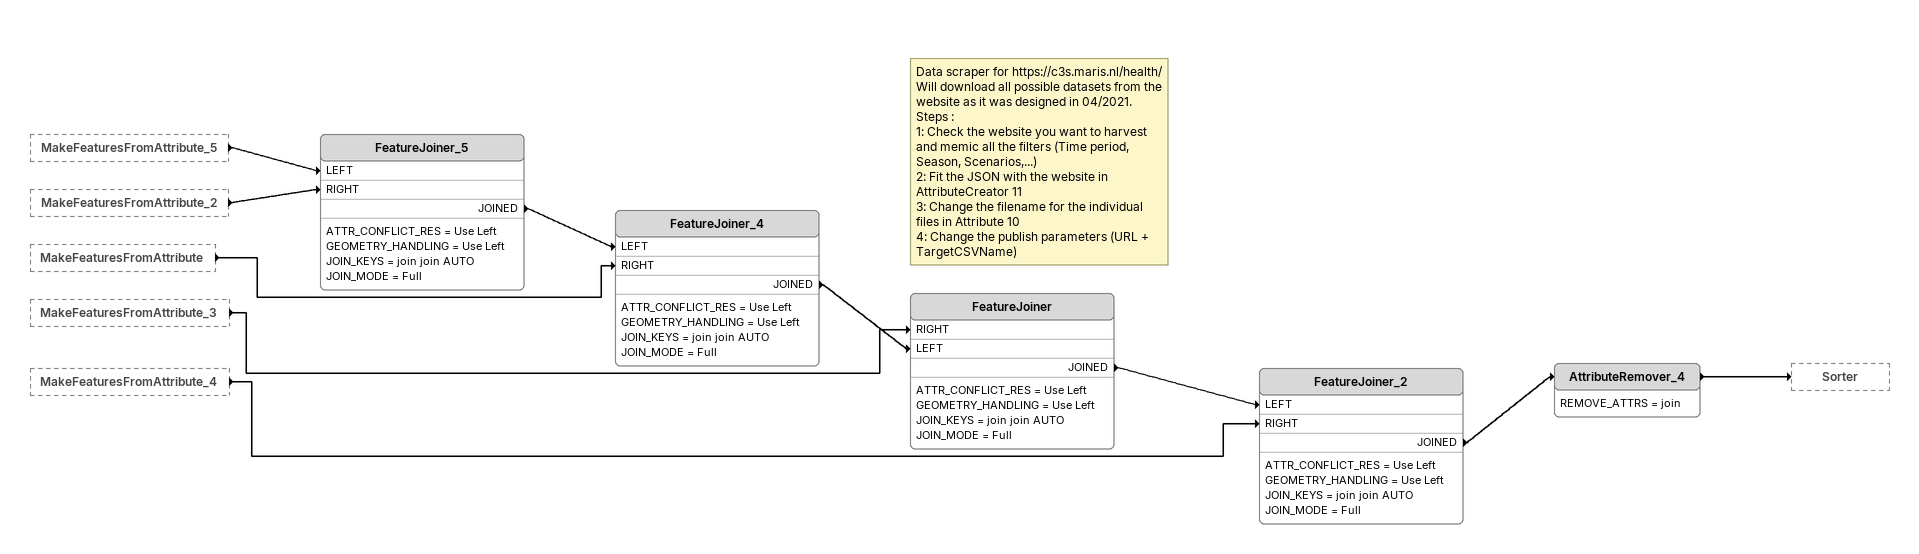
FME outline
MakeFeaturesFromAttribute_5 [outside]
    -> FeatureJoiner_5 [LEFT]
MakeFeaturesFromAttribute_2 [outside]
    -> FeatureJoiner_5 [RIGHT]
MakeFeaturesFromAttribute [outside]
    -> FeatureJoiner_4 [RIGHT]
MakeFeaturesFromAttribute_3 [outside]
    -> FeatureJoiner [RIGHT]
MakeFeaturesFromAttribute_4 [outside]
    -> FeatureJoiner_2 [RIGHT]
FeatureJoiner_5
    ATTR_CONFLICT_RES = Use Left
    GEOMETRY_HANDLING = Use Left
    JOIN_KEYS = join join AUTO
    JOIN_MODE = Full
    JOINED -> FeatureJoiner_4 [LEFT]
Note: Data scraper for https://c3s.maris.nl/health/ / Will download all possible datasets from the website as it was designed in 04/2021. / Steps : / 1: Check the website you want to harvest and memic all the filters (Time period, Season, Scenarios,...) / 2: Fit the JSON with the website in AttributeCreator 11 / 3: Change the filename for the individual files in Attribute 10 / 4: Change the publish parameters (URL + TargetCSVName)
FeatureJoiner_4
    ATTR_CONFLICT_RES = Use Left
    GEOMETRY_HANDLING = Use Left
    JOIN_KEYS = join join AUTO
    JOIN_MODE = Full
    JOINED -> FeatureJoiner [LEFT]
FeatureJoiner
    ATTR_CONFLICT_RES = Use Left
    GEOMETRY_HANDLING = Use Left
    JOIN_KEYS = join join AUTO
    JOIN_MODE = Full
    JOINED -> FeatureJoiner_2 [LEFT]
FeatureJoiner_2
    ATTR_CONFLICT_RES = Use Left
    GEOMETRY_HANDLING = Use Left
    JOIN_KEYS = join join AUTO
    JOIN_MODE = Full
    JOINED -> AttributeRemover_4
AttributeRemover_4
    REMOVE_ATTRS = join
    -> Sorter
